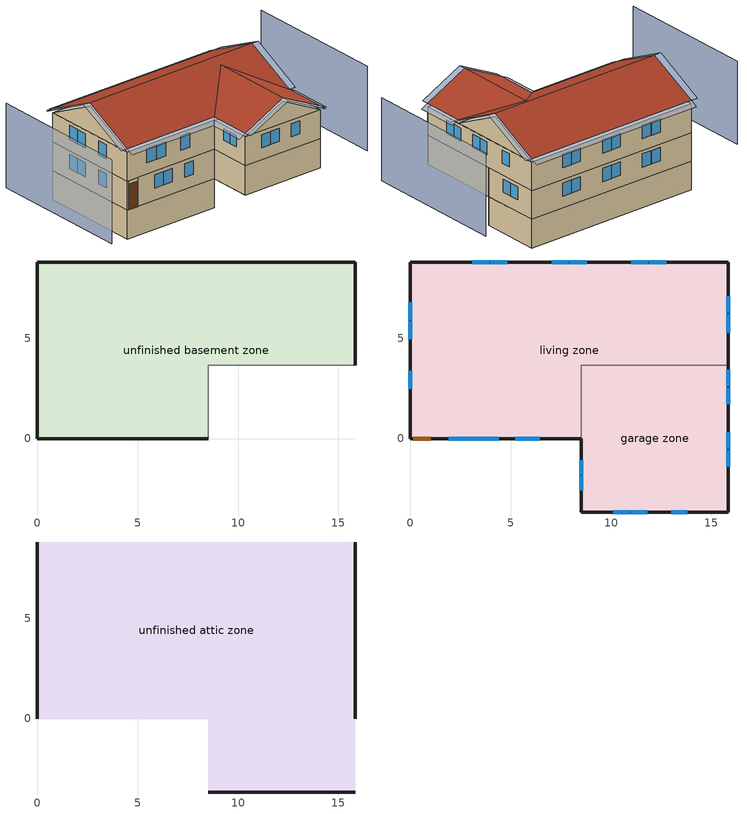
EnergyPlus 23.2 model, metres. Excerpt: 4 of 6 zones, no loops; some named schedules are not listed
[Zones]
unfinished basement zone
 floor foundation (FloorFndGrndUnfinB): 0,0 0,8.8 15.84,8.8 15.84,3.66 8.52,3.66 8.52,0 z-2.44
 wall foundation (WallFndGrndUnfinB): 15.84,3.66 15.84,8.8 0,8.8 0,0 8.52,0 z-2.44:0
 wall adiabatic (WallIntUnfinUninsUnfin): 8.52,0 8.52,3.66 15.84,3.66 z-2.44:0
garage zone
 floor foundation (FloorFndGrndUnfinSlab): 8.52,-3.66 8.52,3.66 15.84,3.66 15.84,-3.66 z0
 wall outside (WallExtUninsUnfin): 8.52,0 8.52,-3.66 15.84,-3.66 15.84,3.66 z0:2.44
 wall to living zone (WallIntFinInsUnfin Reversed): 15.84,3.66 8.52,3.66 8.52,0 z0:2.44
living zone
 floor to garage zone (FloorFinInsUnfin): 15.84,3.66 15.84,-3.66 8.52,-3.66 8.52,3.66 z2.44
 floor to unfinished basement zone (FloorUnfinBInsFin Reversed): 0,0 0,8.8 15.84,8.8 15.84,3.66 8.52,3.66 8.52,0 z0
 wall outside (WallExtInsFin): 15.84,3.66 15.84,8.8 0,8.8 0,0 0.13,0 1.05,0 8.52,0 z0:2.44; 0,8.8 0,0 8.52,0 8.52,-3.66 15.84,-3.66 15.84,8.8 0,8.8 z2.44:4.88
 window (WindowConstruction): 15.84,5.36 15.84,6.2 / 15.84,6.26 15.84,7.1 z1.01:2.13; 2.68,0 3.51,0 / 3.57,0 4.4,0 / 5.62,0 6.45,0 z1.03:2.13; 0,6.79 0,5.9 / 0,5.84 0,4.94 / 0,3.38 0,2.48 z3.38:4.57; 12.76,8.8 11.91,8.8 / 11.85,8.8 11,8.8 / 8.8,8.8 7.95,8.8 / 7.89,8.8 7.04,8.8 / 4.84,8.8 3.99,8.8 / 3.93,8.8 3.08,8.8 z3.44:4.57; 15.84,-1.4 15.84,-0.57 / 15.84,-0.51 15.84,0.31 / 15.84,1.71 15.84,2.54 / 15.84,2.6 15.84,3.43 / 15.84,5.27 15.84,6.1 z3.47:4.57; 10.11,-3.66 10.93,-3.66 / 10.99,-3.66 11.81,-3.66 / 12.99,-3.66 13.81,-3.66 z3.48:4.57; 8.52,-1.09 8.52,-1.8 / 8.52,-1.86 8.52,-2.57 z3.63:4.57; 1.93,0 2.81,0 / 2.87,0 3.76,0 / 5.24,0 6.12,0 z3.39:4.57; 0,6.79 0,5.9 / 0,5.84 0,4.94 / 0,3.38 0,2.48 z0.94:2.13; 12.76,8.8 11.91,8.8 / 11.85,8.8 11,8.8 / 8.8,8.8 7.95,8.8 / 7.89,8.8 7.04,8.8 / 4.84,8.8 3.99,8.8 / 3.93,8.8 3.08,8.8 z1:2.13
 door (Door): 0.15,0 1.02,0 z0:2.13
unfinished attic zone
 floor to living zone (FloorFinInsUnfinAttic): 15.84,8.8 15.84,0 0,0 0,8.8 z4.88; 8.52,-3.66 8.52,0 15.84,0 15.84,-3.66 z4.88
 wall outside (WallExtUninsUnfin): 0,4.4,7.08 0,8.8,4.88 0,0,4.88; 15.84,4.4,7.08 15.84,0,4.88 15.84,8.8,4.88; 8.52,-3.66,4.88 15.84,-3.66,4.88 12.18,-3.66,6.71
 roof outside (RoofUnfinInsExt): 0,4.4,7.38 15.84,4.4,7.38 15.84,8.8,5.18 0,8.8,5.18; 8.52,0,5.18 8.52,-3.66,5.18 12.18,-3.66,7.01 12.18,3.66,7.01; 15.84,0,5.18 12.18,3.66,7.01 12.18,-3.66,7.01 15.84,-3.66,5.18; 0,4.4,7.38 0,0,5.18 8.52,0,5.18 12.18,3.66,7.01 15.84,0,5.18 15.84,4.4,7.38
shading: -4.57,8.8 -4.57,-3.66 / 20.41,-3.66 20.41,8.8 z0:7.08; -0.61,8.8,5.18 -0.61,4.4,7.38 0,4.4,7.38 0,8.8,5.18; 16.45,4.4,7.38 16.45,8.8,5.18 15.84,8.8,5.18 15.84,4.4,7.38; 15.84,9.41,4.88 0,9.41,4.88 0,8.8,5.18 15.84,8.8,5.18; 7.91,0,4.88 7.91,-3.66,4.88 8.52,-3.66,5.18 8.52,0,5.18; 8.52,-4.27,5.18 12.18,-4.27,7.01 12.18,-3.66,7.01 8.52,-3.66,5.18; 16.45,-3.66,4.88 16.45,0,4.88 15.84,0,5.18 15.84,-3.66,5.18; 12.18,-4.27,7.01 15.84,-4.27,5.18 15.84,-3.66,5.18 12.18,-3.66,7.01; -0.61,4.4,7.38 -0.61,0,5.18 0,0,5.18 0,4.4,7.38; 0,-0.61,4.88 8.52,-0.61,4.88 8.52,0,5.18 0,0,5.18; 16.45,0,5.18 16.45,4.4,7.38 15.84,4.4,7.38 15.84,0,5.18
[Building]
Building 1: North Axis {deg}=270; Terrain=Suburbs
[Site:Location]
Detroit Metropolita_MI_USA: Latitude {deg}=42.22; Longitude {deg}=-83.35; Time Zone {hr}=-5; Elevation {m}=202
[Site:GroundTemperature:Deep]
9.73292, 9.73292, 9.73292, 9.73292, 9.73292, 9.73292, 9.73292, 9.73292, 9.73292, 9.73292, 9.73292, 9.73292
[Site:WaterMainsTemperature]
Calculation Method=Correlation; Annual Average Outdoor Air Temperature {C}=9.73292; Maximum Difference In Monthly Average Outdoor Air Temperatures {deltaC}=22.4762
[Material] Roughness=Rough
Name | Thickness {m} | Conductivity {W/m-K} | Density {kg/m3} | Specific Heat {J/kg-K} | Thermal Absorptance | Solar Absorptance | Visible Absorptance
Asphalt Shingles&#44 Medium | 0.009525 | 0.162714 | 1121.4 | 1465.45 | 0.91 | 0.85 | 0.85
Concrete 4.0 in. | 0.1016 | 1.803125 | 2242.8 | 837.4 | 0.9 | 0.7 | 0.7
Concrete 8.0 in.; FootingMaterial | 0.2032 | 1.803125 | 2242.8 | 837.4 | 0.9 | 0.7 | 0.7
DoorMaterial | 0.04445 | 0.0612267 | 512.64 | 1214.23 | 0.9 | 0.7 | 0.7
Drywall 0.5 in. | 0.0127 | 0.160291 | 801 | 837.4 | 0.9 | 0.5 | 0.1
Floor Covering | 0.0127 | 0.0433444 | 54.468 | 1339.84 | 0.9 | 0.9 | 0.7
FloorFinStudAndAirFloor | 0.1397 | 0.557395 | 67.691 | 1210.98 | 0.9 | 0.7 | 0.7
FloorIns | 0.23495 | 2.59817 | 67.691 | 1210.98 | 0.9 | 0.7 | 0.7
FloorIns 1 | 0.1397 | 1.90491 | 67.691 | 1210.98 | 0.9 | 0.7 | 0.7
FloorUAAdditionalCeilingIns | 0.099314 | 0.0562575 | 16.02 | 1046.75 | 0.9 | 0.7 | 0.7
FloorUATrussandIns | 0.0889 | 0.0589139 | 50.7834 | 1165.1 | 0.9 | 0.7 | 0.7
res furniture material living space | 0.1524 | 0.115458 | 640.8 | 1214.23 | 0.9 | 0.6 | 0.1
RoofSheathing | 0.01905 | 0.115458 | 512.64 | 1214.23 | 0.9 | 0.7 | 0.7
RoofUARoofIns | 0.18415 | 8.02397 | 37.0049 | 1207.88 | 0.9 | 0.7 | 0.7
Vinyl&#44 Light | 0.009525 | 0.089435 | 177.822 | 1046.75 | 0.9 | 0.3 | 0.3
WallSheathing | 0.0127 | 0.115458 | 512.64 | 1214.23 | 0.9 | 0.7 | 0.7
WallStudAndCavity | 0.0889 | 0.0744829 | 162.403 | 1178.92 | 0.9 | 0.7 | 0.7
WallStudAndCavity 1 | 0.0889 | 0.0747562 | 162.403 | 1178.92 | 0.9 | 0.7 | 0.7
WallStudAndCavity 2 | 0.0889 | 0.393744 | 83.0341 | 1211.67 | 0.9 | 0.7 | 0.7
WallStudAndCavity 3 | 0.0889 | 0.403258 | 83.0341 | 1211.67 | 0.9 | 0.7 | 0.7
WallStudAndCavity 4 | 0.0889 | 0.397942 | 83.0341 | 1211.67 | 0.9 | 0.7 | 0.7
Wood Floor | 0.015875 | 0.115458 | 544.68 | 1214.23 | 0.9 | 0.7 | 0.7
[WindowMaterial:Shade]
CoolingShade: Solar Transmittance=0.999; Solar Reflectance=0.00099; Visible Transmittance=0.999; Visible Reflectance=0.00099; Infrared Hemispherical Emissivity=1e-05; Infrared Transmittance=0.999; Thickness {m}=0.0001; Conductivity {W/m-K}=10000; Shade to Glass Distance {m}=0.001; Top Opening Multiplier=0; Bottom Opening Multiplier=0; Left-Side Opening Multiplier=0; Right-Side Opening Multiplier=0; Airflow Permeability=0
[WindowMaterial:SimpleGlazingSystem]
WindowMaterial: U-Factor {W/m2-K}=2.78222; Solar Heat Gain Coefficient=0.392
[Construction]
Door: DoorMaterial
FloorFinInsUnfin: FloorIns 1, RoofSheathing, Wood Floor, Floor Covering
FloorFinInsUnfinAttic: FloorUAAdditionalCeilingIns, FloorUATrussandIns, Drywall 0.5 in.
FloorFinUninsFin Reversed: Floor Covering, Wood Floor, RoofSheathing, FloorFinStudAndAirFloor, Drywall 0.5 in.
FloorFndGrndUnfinB; FloorFndGrndUnfinSlab: Concrete 4.0 in.
FloorUnfinBInsFin Reversed: Floor Covering, Wood Floor, RoofSheathing, FloorIns
FootingConstruction: FootingMaterial
res furniture construction garage space; res furniture construction living space; res furniture construction living space|story 2; res furniture construction unfinished basement space: res furniture material living space
RoofUnfinInsExt: Asphalt Shingles&#44 Medium, RoofSheathing, RoofUARoofIns
WallExtInsFin: Vinyl&#44 Light, WallSheathing, WallStudAndCavity, Drywall 0.5 in.
WallExtUninsUnfin: Vinyl&#44 Light, WallSheathing, WallStudAndCavity 2
WallFndGrndUnfinB: Concrete 8.0 in., Drywall 0.5 in.
WallIntFinInsUnfin Reversed: WallStudAndCavity 1, WallSheathing
WallIntFinUninsFin: WallStudAndCavity 4, Drywall 0.5 in.
WallIntUnfinUninsUnfin: Vinyl&#44 Light, WallStudAndCavity 3
WindowConstruction: WindowMaterial
[Zone]
garage zone; unfinished attic zone; unfinished basement zone: 
living zone: Floor Area {m2}=278.709; Part of Total Floor Area=Yes
res ds res ac asys ret air zone; res ds res fur gas asys ret air zone: Volume {m3}=0.25
[InternalMass]
Name | Construction | Zone or ZoneList | Surface Area {m2}
res furniture mass garage space | res furniture construction garage space | garage zone | 5.35122
Merged Surface 14 - Surface 37 | FloorFinUninsFin Reversed | living zone | 112.598
living space Partition | WallIntFinUninsFin | living zone | 112.598
living space|story 2 Partition | WallIntFinUninsFin | living zone | 166.111
res furniture mass living space | res furniture construction living space | living zone | 45.0394
res furniture mass living space|story 2 | res furniture construction living space|story 2 | living zone | 66.4443
res furniture mass unfinished basement space | res furniture construction unfinished basement space | unfinished basement zone | 45.0394
[Lights] Design Level Calculation Method=LightingLevel; Return Air Fraction=0; Fraction Radiant=0.6; Fraction Visible=0.2; Fraction Replaceable=1
Name | Zone or ZoneList or Space or SpaceList | Schedule | Lighting Level {W}
res lighting garage garage space | garage zone | res lighting garage | 10.7997
res lighting interior living space | living zone | res lighting interior | 158.129
res lighting interior living space|story 2 | living zone | res lighting interior | 233.279
[ZoneInfiltration:EffectiveLeakageArea] Schedule=Always On Discrete
Name | Zone or Space | Effective Air Leakage Area {cm2} | Stack Coefficient | Wind Coefficient
res infil|garage space | garage zone | 206.891 | 0.000129067 | 4.38083e-05
res infil|unfinished attic space | unfinished attic zone | 5531.48 | 0.000174051 | 4.25203e-05
[People] Zone or ZoneList or Space or SpaceList=living zone; Number of People Schedule=res occupants schedule; Number of People Calculation Method=People; Fraction Radiant=0.319734; Sensible Heat Fraction=0.573; Activity Level Schedule=Schedule Ruleset 1; Carbon Dioxide Generation Rate {m3/s-W}=0; Enable ASHRAE 55 Comfort Warnings=No; Mean Radiant Temperature Calculation Type=ZoneAveraged
Name | Number of People
res occupants|living space | 2.424
res occupants|living space|story 2 | 3.576
[ElectricEquipment] Zone or ZoneList or Space or SpaceList=living zone; Design Level Calculation Method=EquipmentLevel
Name | Schedule | Design Level {W} | Fraction Latent | Fraction Radiant | Fraction Lost
res cd electric | res cd gas schedule | 10255.7 | 0 | 0.6 | 0
res ceil fan benchmark|living space | res ceil fan benchmark|living space|story 2 schedule | 19.5576 | 0 | 0.558 | 0.07
res ceil fan benchmark|living space|story 2 | res ceil fan benchmark|living space|story 2 schedule | 28.8523 | 0 | 0.558 | 0.07
res ceil fan non benchmark equip | res ceil fan master | 0 | 0 | 0.558 | 0.07
res cw | res cw schedule | 5752.89 | 0 | 0.48 | 0.2
res dw | res dw schedule | 8769.66 | 0.15 | 0.36 | 0.25
res infil_1 bath fan; res infil_1 house fan; res infil_1 range fan | Always On Discrete | 0 | 0 | 0 | 1
res misc plug loads|living space | res misc plug loads schedule | 280.694 | 0.021 | 0.558 | 0.049
res misc plug loads|living space|story 2 | res misc plug loads schedule | 414.093 | 0.021 | 0.558 | 0.049
res range electric | res range gas|false schedule | 47.861 | 0.3 | 0.24 | 0.3
res refrig | res refrig schedule | 71.9878 | 0 | 0 | 0
[OtherEquipment] Design Level Calculation Method=EquipmentLevel
Name | Fuel Type | Zone or ZoneList or Space or SpaceList | Schedule | Design Level {W} | Fraction Latent | Fraction Radiant | Fraction Lost
res bath | None | living zone | res bath schedule | 6052.42 | 0 | 0 | 0
res cd gas | NaturalGas | living zone | res cd gas schedule | 136254 | 0.05 | 0.06 | 0.85
res ds res ac asys SupDCnToLvEq; res ds res ac asys SupLatLkToLvEq; res ds res ac asys SupSLkToLvEq; res ds res fur gas asys SupDCnToLvEq; res ds res fur gas asys SupLatLkToLvEq; res ds res fur gas asys SupSLkToLvEq | None | living zone | Always On Discrete | 0
res hot water distribution | None | living zone | res hot water distribution schedule | 133.248 | 0 | 0 | 0
res range gas | NaturalGas | living zone | res range gas|false schedule | 502.026 | 0.2 | 0.18 | 0.5
res shower | None | living zone | res shower schedule | 8112.62 | 0.487286 | 0 | 0
res sink | None | living zone | res sink schedule | 2182.48 | 0.3125 | 0 | 0
res ds res ac asys RetDCnToPlEq; res ds res ac asys RetLatLkEq; res ds res ac asys RetSLkEq | None | res ds res ac asys ret air zone | Always On Discrete | 0
res ds res fur gas asys RetDCnToPlEq; res ds res fur gas asys RetLatLkEq; res ds res fur gas asys RetSLkEq | None | res ds res fur gas asys ret air zone | Always On Discrete | 0
res ds res ac asys RetDCnToAhEquip; res ds res ac asys SupDCnToAhEq; res ds res ac asys SupLatLkToAhEq; res ds res ac asys SupSLkToAhEq; res ds res fur gas asys RetDCnToAhEquip; res ds res fur gas asys SupDCnToAhEq; res ds res fur gas asys SupLatLkToAhEq; res ds res fur gas asys SupSLkToAhEq | None | unfinished basement zone | Always On Discrete | 0
[ZoneInfiltration:DesignFlowRate] Schedule=Always On Discrete
Name | Zone or ZoneList or Space or SpaceList | Design Flow Rate Calculation Method | Design Flow Rate {m3/s} | Air Changes per Hour {1/hr} | Constant Term Coefficient | Temperature Term Coefficient | Velocity Term Coefficient | Velocity Squared Term Coefficient
res infil_1 flow; res nv_1 flow | living zone | Flow/Zone | 0
res infil|unfinished basement space | unfinished basement zone | AirChanges/Hour |  | 0.1 | 1 | 0 | 0 | 0
[ZoneMixing] Schedule=Always On Continuous; Design Flow Rate Calculation Method=Flow/Zone; Design Flow Rate {m3/s}=0
Name | Zone or Space | Source Zone or Space
res ds res ac asys AhToLivMix; res ds res fur gas asys AhToLivMix | living zone | unfinished basement zone
res ds res ac asys LivToAhMix; res ds res fur gas asys LivToAhMix | unfinished basement zone | living zone
[WindowShadingControl]
WindowShadingControl: living zone, InteriorShade, OnIfScheduleAllows, Window shading schedule, Yes, No, CoolingShade, Group, Surface 19 - Window 2, Surface 18 - Window 1, Surface 18 - Window 2, Surface 17 - Window 6, Surface 8 - Window 1, Surface 9 - Window 5, Surface 10 - Window 2, Surface 18 - Window 5, Surface 9 - Window 3, Surface 9 - Window 1, Surface 10 - Window 1, Surface 16 - Window 3, Surface 21 - Window 2, Surface 21 - Window 1, Surface 17 - Window 4, Surface 19 - Window 1, Surface 17 - Window 3, Surface 17 - Window 2, Surface 13 - Window 2, Surface 21 - Window 3, Surface 9 - Window 4, Surface 17 - Window 1, Surface 20 - Window 1, Surface 16 - Window 2, Surface 16 - Window 1, Surface 9 - Window 2, Surface 8 - Window 3, Surface 18 - Window 3, Surface 9 - Window 6, Surface 17 - Window 5, Surface 13 - Window 1, Surface 13 - Window 3, Surface 19 - Window 3, Surface 8 - Window 2, Surface 18 - Window 4, Surface 20 - Window 2
[SurfaceProperty:ExposedFoundationPerimeter] Exposed Perimeter Calculation Method=TotalExposedPerimeter
Name | Total Exposed Perimeter {m}
Surface 28 | 38.3006
Surface 1 | 18.288
[Foundation:Kiva] Wall Height Above Grade {m}=0.2032; Wall Depth Below Slab {m}=0.2032
Name | Footing Wall Construction
Foundation Kiva 1
Foundation Kiva 2 | FootingConstruction
[Foundation:Kiva:Settings]
Soil Conductivity {W/m-K}=1.731; Soil Density {kg/m3}=1842.3; Soil Specific Heat {J/kg-K}=418.7; Ground Solar Absorptivity=0.9; Ground Thermal Absorptivity=0.9; Ground Surface Roughness {m}=0.03; Far-Field Width {m}=40; Deep-Ground Boundary Condition=ZeroFlux; Deep-Ground Depth {m}=40; Minimum Cell Dimension {m}=0.02; Maximum Cell Growth Coefficient=1.5; Simulation Timestep=Hourly
[Exterior:Lights]
res lighting exterior: Schedule=res lighting exterior; Design Level {W}=86.8687
[EnergyManagementSystem:Sensor] Output:Variable or Output:Meter Index Key=unfinished basement zone
Name | Output:Variable or Output:Meter
res_ds_res_ac_asys_ah_t_s; res_ds_res_fur_gas_asys_ah_t_s | Zone Air Temperature
res_ds_res_ac_asys_ah_w_s; res_ds_res_fur_gas_asys_ah_w_s | Zone Mean Air Humidity Ratio
[Schedule:Week:Daily]
res lighting garage Week Rule - Jan1-Jan6: Schedule Day 28, res lighting garage allday1, res lighting garage allday1, res lighting garage allday1, res lighting garage allday1, res lighting garage allday1, res lighting garage allday1, Schedule Day 28, res lighting garage summer design, res lighting garage winter design, Schedule Day 28, Schedule Day 28
res lighting garage Week Rule - Jan7-Jan27: res lighting garage allday1, res lighting garage allday1, res lighting garage allday1, res lighting garage allday1, res lighting garage allday1, res lighting garage allday1, res lighting garage allday1, Schedule Day 28, res lighting garage summer design, res lighting garage winter design, Schedule Day 28, Schedule Day 28
res lighting garage Week Rule - Jan28-Feb3: res lighting garage allday1, res lighting garage allday1, res lighting garage allday1, res lighting garage allday1, res lighting garage allday2, res lighting garage allday2, res lighting garage allday2, Schedule Day 28, res lighting garage summer design, res lighting garage winter design, Schedule Day 28, Schedule Day 28
res lighting garage Week Rule - Feb4-Feb24: res lighting garage allday2, res lighting garage allday2, res lighting garage allday2, res lighting garage allday2, res lighting garage allday2, res lighting garage allday2, res lighting garage allday2, Schedule Day 28, res lighting garage summer design, res lighting garage winter design, Schedule Day 28, Schedule Day 28
res lighting garage Week Rule - Feb25-Mar3: res lighting garage allday2, res lighting garage allday2, res lighting garage allday2, res lighting garage allday2, res lighting garage allday3, res lighting garage allday3, res lighting garage allday3, Schedule Day 28, res lighting garage summer design, res lighting garage winter design, Schedule Day 28, Schedule Day 28
res lighting garage Week Rule - Mar4-Mar31: res lighting garage allday3, res lighting garage allday3, res lighting garage allday3, res lighting garage allday3, res lighting garage allday3, res lighting garage allday3, res lighting garage allday3, Schedule Day 28, res lighting garage summer design, res lighting garage winter design, Schedule Day 28, Schedule Day 28
res lighting garage Week Rule - Apr1-Apr28: res lighting garage allday4, res lighting garage allday4, res lighting garage allday4, res lighting garage allday4, res lighting garage allday4, res lighting garage allday4, res lighting garage allday4, Schedule Day 28, res lighting garage summer design, res lighting garage winter design, Schedule Day 28, Schedule Day 28
res lighting garage Week Rule - Apr29-May5: res lighting garage allday4, res lighting garage allday4, res lighting garage allday5, res lighting garage allday5, res lighting garage allday5, res lighting garage allday5, res lighting garage allday5, Schedule Day 28, res lighting garage summer design, res lighting garage winter design, Schedule Day 28, Schedule Day 28
res lighting garage Week Rule - May6-May26: res lighting garage allday5, res lighting garage allday5, res lighting garage allday5, res lighting garage allday5, res lighting garage allday5, res lighting garage allday5, res lighting garage allday5, Schedule Day 28, res lighting garage summer design, res lighting garage winter design, Schedule Day 28, Schedule Day 28
res lighting garage Week Rule - May27-Jun2: res lighting garage allday5, res lighting garage allday5, res lighting garage allday5, res lighting garage allday5, res lighting garage allday5, res lighting garage allday6, res lighting garage allday6, Schedule Day 28, res lighting garage summer design, res lighting garage winter design, Schedule Day 28, Schedule Day 28
res lighting garage Week Rule - Jun3-Jun30: res lighting garage allday6, res lighting garage allday6, res lighting garage allday6, res lighting garage allday6, res lighting garage allday6, res lighting garage allday6, res lighting garage allday6, Schedule Day 28, res lighting garage summer design, res lighting garage winter design, Schedule Day 28, Schedule Day 28
res lighting garage Week Rule - Jul1-Jul28: res lighting garage allday7, res lighting garage allday7, res lighting garage allday7, res lighting garage allday7, res lighting garage allday7, res lighting garage allday7, res lighting garage allday7, Schedule Day 28, res lighting garage summer design, res lighting garage winter design, Schedule Day 28, Schedule Day 28
res lighting garage Week Rule - Jul29-Aug4: res lighting garage allday7, res lighting garage allday7, res lighting garage allday7, res lighting garage allday8, res lighting garage allday8, res lighting garage allday8, res lighting garage allday8, Schedule Day 28, res lighting garage summer design, res lighting garage winter design, Schedule Day 28, Schedule Day 28
res lighting garage Week Rule - Aug5-Aug25: res lighting garage allday8, res lighting garage allday8, res lighting garage allday8, res lighting garage allday8, res lighting garage allday8, res lighting garage allday8, res lighting garage allday8, Schedule Day 28, res lighting garage summer design, res lighting garage winter design, Schedule Day 28, Schedule Day 28
res lighting garage Week Rule - Aug26-Sep1: res lighting garage allday8, res lighting garage allday8, res lighting garage allday8, res lighting garage allday8, res lighting garage allday8, res lighting garage allday8, res lighting garage allday9, Schedule Day 28, res lighting garage summer design, res lighting garage winter design, Schedule Day 28, Schedule Day 28
res lighting garage Week Rule - Sep2-Sep29: res lighting garage allday9, res lighting garage allday9, res lighting garage allday9, res lighting garage allday9, res lighting garage allday9, res lighting garage allday9, res lighting garage allday9, Schedule Day 28, res lighting garage summer design, res lighting garage winter design, Schedule Day 28, Schedule Day 28
res lighting garage Week Rule - Sep30-Oct6: res lighting garage allday9, res lighting garage allday10, res lighting garage allday10, res lighting garage allday10, res lighting garage allday10, res lighting garage allday10, res lighting garage allday10, Schedule Day 28, res lighting garage summer design, res lighting garage winter design, Schedule Day 28, Schedule Day 28
res lighting garage Week Rule - Oct7-Oct27: res lighting garage allday10, res lighting garage allday10, res lighting garage allday10, res lighting garage allday10, res lighting garage allday10, res lighting garage allday10, res lighting garage allday10, Schedule Day 28, res lighting garage summer design, res lighting garage winter design, Schedule Day 28, Schedule Day 28
res lighting garage Week Rule - Oct28-Nov3: res lighting garage allday10, res lighting garage allday10, res lighting garage allday10, res lighting garage allday10, res lighting garage allday11, res lighting garage allday11, res lighting garage allday11, Schedule Day 28, res lighting garage summer design, res lighting garage winter design, Schedule Day 28, Schedule Day 28
res lighting garage Week Rule - Nov4-Nov24: res lighting garage allday11, res lighting garage allday11, res lighting garage allday11, res lighting garage allday11, res lighting garage allday11, res lighting garage allday11, res lighting garage allday11, Schedule Day 28, res lighting garage summer design, res lighting garage winter design, Schedule Day 28, Schedule Day 28
res lighting garage Week Rule - Nov25-Dec1: res lighting garage allday11, res lighting garage allday11, res lighting garage allday11, res lighting garage allday11, res lighting garage allday11, res lighting garage allday11, res lighting garage allday12, Schedule Day 28, res lighting garage summer design, res lighting garage winter design, Schedule Day 28, Schedule Day 28
res lighting garage Week Rule - Dec2-Dec31: res lighting garage allday12, res lighting garage allday12, res lighting garage allday12, res lighting garage allday12, res lighting garage allday12, res lighting garage allday12, res lighting garage allday12, Schedule Day 28, res lighting garage summer design, res lighting garage winter design, Schedule Day 28, Schedule Day 28
res lighting interior Week Rule - Jan1-Jan6: Schedule Day 25, res lighting interior allday1, res lighting interior allday1, res lighting interior allday1, res lighting interior allday1, res lighting interior allday1, res lighting interior allday1, Schedule Day 25, res lighting interior summer design, res lighting interior winter design, Schedule Day 25, Schedule Day 25
res lighting interior Week Rule - Jan7-Jan27: res lighting interior allday1, res lighting interior allday1, res lighting interior allday1, res lighting interior allday1, res lighting interior allday1, res lighting interior allday1, res lighting interior allday1, Schedule Day 25, res lighting interior summer design, res lighting interior winter design, Schedule Day 25, Schedule Day 25
res lighting interior Week Rule - Jan28-Feb3: res lighting interior allday1, res lighting interior allday1, res lighting interior allday1, res lighting interior allday1, res lighting interior allday2, res lighting interior allday2, res lighting interior allday2, Schedule Day 25, res lighting interior summer design, res lighting interior winter design, Schedule Day 25, Schedule Day 25
res lighting interior Week Rule - Feb4-Feb24: res lighting interior allday2, res lighting interior allday2, res lighting interior allday2, res lighting interior allday2, res lighting interior allday2, res lighting interior allday2, res lighting interior allday2, Schedule Day 25, res lighting interior summer design, res lighting interior winter design, Schedule Day 25, Schedule Day 25
res lighting interior Week Rule - Feb25-Mar3: res lighting interior allday2, res lighting interior allday2, res lighting interior allday2, res lighting interior allday2, res lighting interior allday3, res lighting interior allday3, res lighting interior allday3, Schedule Day 25, res lighting interior summer design, res lighting interior winter design, Schedule Day 25, Schedule Day 25
res lighting interior Week Rule - Mar4-Mar31: res lighting interior allday3, res lighting interior allday3, res lighting interior allday3, res lighting interior allday3, res lighting interior allday3, res lighting interior allday3, res lighting interior allday3, Schedule Day 25, res lighting interior summer design, res lighting interior winter design, Schedule Day 25, Schedule Day 25
res lighting interior Week Rule - Apr1-Apr28: res lighting interior allday4, res lighting interior allday4, res lighting interior allday4, res lighting interior allday4, res lighting interior allday4, res lighting interior allday4, res lighting interior allday4, Schedule Day 25, res lighting interior summer design, res lighting interior winter design, Schedule Day 25, Schedule Day 25
res lighting interior Week Rule - Apr29-May5: res lighting interior allday4, res lighting interior allday4, res lighting interior allday5, res lighting interior allday5, res lighting interior allday5, res lighting interior allday5, res lighting interior allday5, Schedule Day 25, res lighting interior summer design, res lighting interior winter design, Schedule Day 25, Schedule Day 25
res lighting interior Week Rule - May6-May26: res lighting interior allday5, res lighting interior allday5, res lighting interior allday5, res lighting interior allday5, res lighting interior allday5, res lighting interior allday5, res lighting interior allday5, Schedule Day 25, res lighting interior summer design, res lighting interior winter design, Schedule Day 25, Schedule Day 25
res lighting interior Week Rule - May27-Jun2: res lighting interior allday5, res lighting interior allday5, res lighting interior allday5, res lighting interior allday5, res lighting interior allday5, res lighting interior allday6, res lighting interior allday6, Schedule Day 25, res lighting interior summer design, res lighting interior winter design, Schedule Day 25, Schedule Day 25
res lighting interior Week Rule - Jun3-Jun30: res lighting interior allday6, res lighting interior allday6, res lighting interior allday6, res lighting interior allday6, res lighting interior allday6, res lighting interior allday6, res lighting interior allday6, Schedule Day 25, res lighting interior summer design, res lighting interior winter design, Schedule Day 25, Schedule Day 25
res lighting interior Week Rule - Jul1-Jul28: res lighting interior allday7, res lighting interior allday7, res lighting interior allday7, res lighting interior allday7, res lighting interior allday7, res lighting interior allday7, res lighting interior allday7, Schedule Day 25, res lighting interior summer design, res lighting interior winter design, Schedule Day 25, Schedule Day 25
res lighting interior Week Rule - Jul29-Aug4: res lighting interior allday7, res lighting interior allday7, res lighting interior allday7, res lighting interior allday8, res lighting interior allday8, res lighting interior allday8, res lighting interior allday8, Schedule Day 25, res lighting interior summer design, res lighting interior winter design, Schedule Day 25, Schedule Day 25
res lighting interior Week Rule - Aug5-Aug25: res lighting interior allday8, res lighting interior allday8, res lighting interior allday8, res lighting interior allday8, res lighting interior allday8, res lighting interior allday8, res lighting interior allday8, Schedule Day 25, res lighting interior summer design, res lighting interior winter design, Schedule Day 25, Schedule Day 25
res lighting interior Week Rule - Aug26-Sep1: res lighting interior allday8, res lighting interior allday8, res lighting interior allday8, res lighting interior allday8, res lighting interior allday8, res lighting interior allday8, res lighting interior allday9, Schedule Day 25, res lighting interior summer design, res lighting interior winter design, Schedule Day 25, Schedule Day 25
res lighting interior Week Rule - Sep2-Sep29: res lighting interior allday9, res lighting interior allday9, res lighting interior allday9, res lighting interior allday9, res lighting interior allday9, res lighting interior allday9, res lighting interior allday9, Schedule Day 25, res lighting interior summer design, res lighting interior winter design, Schedule Day 25, Schedule Day 25
res lighting interior Week Rule - Sep30-Oct6: res lighting interior allday9, res lighting interior allday10, res lighting interior allday10, res lighting interior allday10, res lighting interior allday10, res lighting interior allday10, res lighting interior allday10, Schedule Day 25, res lighting interior summer design, res lighting interior winter design, Schedule Day 25, Schedule Day 25
res lighting interior Week Rule - Oct7-Oct27: res lighting interior allday10, res lighting interior allday10, res lighting interior allday10, res lighting interior allday10, res lighting interior allday10, res lighting interior allday10, res lighting interior allday10, Schedule Day 25, res lighting interior summer design, res lighting interior winter design, Schedule Day 25, Schedule Day 25
res lighting interior Week Rule - Oct28-Nov3: res lighting interior allday10, res lighting interior allday10, res lighting interior allday10, res lighting interior allday10, res lighting interior allday11, res lighting interior allday11, res lighting interior allday11, Schedule Day 25, res lighting interior summer design, res lighting interior winter design, Schedule Day 25, Schedule Day 25
res lighting interior Week Rule - Nov4-Nov24: res lighting interior allday11, res lighting interior allday11, res lighting interior allday11, res lighting interior allday11, res lighting interior allday11, res lighting interior allday11, res lighting interior allday11, Schedule Day 25, res lighting interior summer design, res lighting interior winter design, Schedule Day 25, Schedule Day 25
res lighting interior Week Rule - Nov25-Dec1: res lighting interior allday11, res lighting interior allday11, res lighting interior allday11, res lighting interior allday11, res lighting interior allday11, res lighting interior allday11, res lighting interior allday12, Schedule Day 25, res lighting interior summer design, res lighting interior winter design, Schedule Day 25, Schedule Day 25
res lighting interior Week Rule - Dec2-Dec31: res lighting interior allday12, res lighting interior allday12, res lighting interior allday12, res lighting interior allday12, res lighting interior allday12, res lighting interior allday12, res lighting interior allday12, Schedule Day 25, res lighting interior summer design, res lighting interior winter design, Schedule Day 25, Schedule Day 25
res cd gas schedule Week Rule - Jan1-Jan6: Schedule Day 18, res cd gas schedule allday1, res cd gas schedule allday2, res cd gas schedule allday3, res cd gas schedule allday4, res cd gas schedule allday5, res cd gas schedule allday6, Schedule Day 18, Schedule Day 18, Schedule Day 18, Schedule Day 18, Schedule Day 18
res cd gas schedule Week Rule - Jan7-Dec31: res cd gas schedule allday7, res cd gas schedule allday1, res cd gas schedule allday2, res cd gas schedule allday3, res cd gas schedule allday4, res cd gas schedule allday5, res cd gas schedule allday6, Schedule Day 18, Schedule Day 18, Schedule Day 18, Schedule Day 18, Schedule Day 18
res ceil fan benchmark|living space|story 2 schedule Week Rule - Jan1-Jan6: Schedule Day 11, res ceil fan benchmark|living space|story 2 schedule allday1, res ceil fan benchmark|living space|story 2 schedule allday1, res ceil fan benchmark|living space|story 2 schedule allday1, res ceil fan benchmark|living space|story 2 schedule allday1, res ceil fan benchmark|living space|story 2 schedule allday1, res ceil fan benchmark|living space|story 2 schedule allday1, Schedule Day 11, Schedule Day 11, Schedule Day 11, Schedule Day 11, Schedule Day 11
res ceil fan benchmark|living space|story 2 schedule Week Rule - Jan7-Jan27: res ceil fan benchmark|living space|story 2 schedule allday1, res ceil fan benchmark|living space|story 2 schedule allday1, res ceil fan benchmark|living space|story 2 schedule allday1, res ceil fan benchmark|living space|story 2 schedule allday1, res ceil fan benchmark|living space|story 2 schedule allday1, res ceil fan benchmark|living space|story 2 schedule allday1, res ceil fan benchmark|living space|story 2 schedule allday1, Schedule Day 11, Schedule Day 11, Schedule Day 11, Schedule Day 11, Schedule Day 11
res ceil fan benchmark|living space|story 2 schedule Week Rule - Jan28-Feb3: res ceil fan benchmark|living space|story 2 schedule allday1, res ceil fan benchmark|living space|story 2 schedule allday1, res ceil fan benchmark|living space|story 2 schedule allday1, res ceil fan benchmark|living space|story 2 schedule allday1, res ceil fan benchmark|living space|story 2 schedule allday2, res ceil fan benchmark|living space|story 2 schedule allday2, res ceil fan benchmark|living space|story 2 schedule allday2, Schedule Day 11, Schedule Day 11, Schedule Day 11, Schedule Day 11, Schedule Day 11
res ceil fan benchmark|living space|story 2 schedule Week Rule - Feb4-Feb24: res ceil fan benchmark|living space|story 2 schedule allday2, res ceil fan benchmark|living space|story 2 schedule allday2, res ceil fan benchmark|living space|story 2 schedule allday2, res ceil fan benchmark|living space|story 2 schedule allday2, res ceil fan benchmark|living space|story 2 schedule allday2, res ceil fan benchmark|living space|story 2 schedule allday2, res ceil fan benchmark|living space|story 2 schedule allday2, Schedule Day 11, Schedule Day 11, Schedule Day 11, Schedule Day 11, Schedule Day 11
res occupants schedule Week Rule - Jan1-Jan6: Schedule Day 3, res occupants schedule allday1, res occupants schedule allday1, res occupants schedule allday1, res occupants schedule allday1, res occupants schedule allday1, res occupants schedule allday1, Schedule Day 3, res occupants schedule summer design, res occupants schedule winter design, Schedule Day 3, Schedule Day 3
res occupants schedule Week Rule - Jan7-Jan27: res occupants schedule allday1, res occupants schedule allday1, res occupants schedule allday1, res occupants schedule allday1, res occupants schedule allday1, res occupants schedule allday1, res occupants schedule allday1, Schedule Day 3, res occupants schedule summer design, res occupants schedule winter design, Schedule Day 3, Schedule Day 3
res occupants schedule Week Rule - Jan28-Feb3: res occupants schedule allday1, res occupants schedule allday1, res occupants schedule allday1, res occupants schedule allday1, res occupants schedule allday2, res occupants schedule allday2, res occupants schedule allday2, Schedule Day 3, res occupants schedule summer design, res occupants schedule winter design, Schedule Day 3, Schedule Day 3
res occupants schedule Week Rule - Feb4-Feb24: res occupants schedule allday2, res occupants schedule allday2, res occupants schedule allday2, res occupants schedule allday2, res occupants schedule allday2, res occupants schedule allday2, res occupants schedule allday2, Schedule Day 3, res occupants schedule summer design, res occupants schedule winter design, Schedule Day 3, Schedule Day 3
res occupants schedule Week Rule - Feb25-Mar3: res occupants schedule allday2, res occupants schedule allday2, res occupants schedule allday2, res occupants schedule allday2, res occupants schedule allday3, res occupants schedule allday3, res occupants schedule allday3, Schedule Day 3, res occupants schedule summer design, res occupants schedule winter design, Schedule Day 3, Schedule Day 3
res occupants schedule Week Rule - Mar4-Mar31: res occupants schedule allday3, res occupants schedule allday3, res occupants schedule allday3, res occupants schedule allday3, res occupants schedule allday3, res occupants schedule allday3, res occupants schedule allday3, Schedule Day 3, res occupants schedule summer design, res occupants schedule winter design, Schedule Day 3, Schedule Day 3
res occupants schedule Week Rule - Apr1-Apr28: res occupants schedule allday4, res occupants schedule allday4, res occupants schedule allday4, res occupants schedule allday4, res occupants schedule allday4, res occupants schedule allday4, res occupants schedule allday4, Schedule Day 3, res occupants schedule summer design, res occupants schedule winter design, Schedule Day 3, Schedule Day 3
res occupants schedule Week Rule - Apr29-May5: res occupants schedule allday4, res occupants schedule allday4, res occupants schedule allday5, res occupants schedule allday5, res occupants schedule allday5, res occupants schedule allday5, res occupants schedule allday5, Schedule Day 3, res occupants schedule summer design, res occupants schedule winter design, Schedule Day 3, Schedule Day 3
res occupants schedule Week Rule - May6-May26: res occupants schedule allday5, res occupants schedule allday5, res occupants schedule allday5, res occupants schedule allday5, res occupants schedule allday5, res occupants schedule allday5, res occupants schedule allday5, Schedule Day 3, res occupants schedule summer design, res occupants schedule winter design, Schedule Day 3, Schedule Day 3
res occupants schedule Week Rule - May27-Jun2: res occupants schedule allday5, res occupants schedule allday5, res occupants schedule allday5, res occupants schedule allday5, res occupants schedule allday5, res occupants schedule allday6, res occupants schedule allday6, Schedule Day 3, res occupants schedule summer design, res occupants schedule winter design, Schedule Day 3, Schedule Day 3
res occupants schedule Week Rule - Jun3-Jun30: res occupants schedule allday6, res occupants schedule allday6, res occupants schedule allday6, res occupants schedule allday6, res occupants schedule allday6, res occupants schedule allday6, res occupants schedule allday6, Schedule Day 3, res occupants schedule summer design, res occupants schedule winter design, Schedule Day 3, Schedule Day 3
res occupants schedule Week Rule - Jul1-Jul28: res occupants schedule allday7, res occupants schedule allday7, res occupants schedule allday7, res occupants schedule allday7, res occupants schedule allday7, res occupants schedule allday7, res occupants schedule allday7, Schedule Day 3, res occupants schedule summer design, res occupants schedule winter design, Schedule Day 3, Schedule Day 3
res occupants schedule Week Rule - Jul29-Aug4: res occupants schedule allday7, res occupants schedule allday7, res occupants schedule allday7, res occupants schedule allday8, res occupants schedule allday8, res occupants schedule allday8, res occupants schedule allday8, Schedule Day 3, res occupants schedule summer design, res occupants schedule winter design, Schedule Day 3, Schedule Day 3
res occupants schedule Week Rule - Aug5-Aug25: res occupants schedule allday8, res occupants schedule allday8, res occupants schedule allday8, res occupants schedule allday8, res occupants schedule allday8, res occupants schedule allday8, res occupants schedule allday8, Schedule Day 3, res occupants schedule summer design, res occupants schedule winter design, Schedule Day 3, Schedule Day 3
res occupants schedule Week Rule - Aug26-Sep1: res occupants schedule allday8, res occupants schedule allday8, res occupants schedule allday8, res occupants schedule allday8, res occupants schedule allday8, res occupants schedule allday8, res occupants schedule allday9, Schedule Day 3, res occupants schedule summer design, res occupants schedule winter design, Schedule Day 3, Schedule Day 3
res occupants schedule Week Rule - Sep2-Sep29: res occupants schedule allday9, res occupants schedule allday9, res occupants schedule allday9, res occupants schedule allday9, res occupants schedule allday9, res occupants schedule allday9, res occupants schedule allday9, Schedule Day 3, res occupants schedule summer design, res occupants schedule winter design, Schedule Day 3, Schedule Day 3
res occupants schedule Week Rule - Sep30-Oct6: res occupants schedule allday9, res occupants schedule allday10, res occupants schedule allday10, res occupants schedule allday10, res occupants schedule allday10, res occupants schedule allday10, res occupants schedule allday10, Schedule Day 3, res occupants schedule summer design, res occupants schedule winter design, Schedule Day 3, Schedule Day 3
res occupants schedule Week Rule - Oct7-Oct27: res occupants schedule allday10, res occupants schedule allday10, res occupants schedule allday10, res occupants schedule allday10, res occupants schedule allday10, res occupants schedule allday10, res occupants schedule allday10, Schedule Day 3, res occupants schedule summer design, res occupants schedule winter design, Schedule Day 3, Schedule Day 3
res occupants schedule Week Rule - Oct28-Nov3: res occupants schedule allday10, res occupants schedule allday10, res occupants schedule allday10, res occupants schedule allday10, res occupants schedule allday11, res occupants schedule allday11, res occupants schedule allday11, Schedule Day 3, res occupants schedule summer design, res occupants schedule winter design, Schedule Day 3, Schedule Day 3
res occupants schedule Week Rule - Nov4-Nov24: res occupants schedule allday11, res occupants schedule allday11, res occupants schedule allday11, res occupants schedule allday11, res occupants schedule allday11, res occupants schedule allday11, res occupants schedule allday11, Schedule Day 3, res occupants schedule summer design, res occupants schedule winter design, Schedule Day 3, Schedule Day 3
res occupants schedule Week Rule - Nov25-Dec1: res occupants schedule allday11, res occupants schedule allday11, res occupants schedule allday11, res occupants schedule allday11, res occupants schedule allday11, res occupants schedule allday11, res occupants schedule allday12, Schedule Day 3, res occupants schedule summer design, res occupants schedule winter design, Schedule Day 3, Schedule Day 3
res occupants schedule Week Rule - Dec2-Dec31: res occupants schedule allday12, res occupants schedule allday12, res occupants schedule allday12, res occupants schedule allday12, res occupants schedule allday12, res occupants schedule allday12, res occupants schedule allday12, Schedule Day 3, res occupants schedule summer design, res occupants schedule winter design, Schedule Day 3, Schedule Day 3
Schedule Ruleset 1 Week Rule - Jan1-Dec31: Schedule Day 4, Schedule Day 4, Schedule Day 4, Schedule Day 4, Schedule Day 4, Schedule Day 4, Schedule Day 4, Schedule Day 4, Schedule Day 4, Schedule Day 4, Schedule Day 4, Schedule Day 4
[Schedule:Year]
res lighting garage: res lighting garage Week Rule - Jan1-Jan6, 1, 1, 1, 6, res lighting garage Week Rule - Jan7-Jan27, 1, 7, 1, 27, res lighting garage Week Rule - Jan28-Feb3, 1, 28, 2, 3, res lighting garage Week Rule - Feb4-Feb24, 2, 4, 2, 24, res lighting garage Week Rule - Feb25-Mar3, 2, 25, 3, 3, res lighting garage Week Rule - Mar4-Mar31, 3, 4, 3, 31, res lighting garage Week Rule - Apr1-Apr28, 4, 1, 4, 28, res lighting garage Week Rule - Apr29-May5, 4, 29, 5, 5, res lighting garage Week Rule - May6-May26, 5, 6, 5, 26, res lighting garage Week Rule - May27-Jun2, 5, 27, 6, 2, res lighting garage Week Rule - Jun3-Jun30, 6, 3, 6, 30, res lighting garage Week Rule - Jul1-Jul28, 7, 1, 7, 28, res lighting garage Week Rule - Jul29-Aug4, 7, 29, 8, 4, res lighting garage Week Rule - Aug5-Aug25, 8, 5, 8, 25, res lighting garage Week Rule - Aug26-Sep1, 8, 26, 9, 1, res lighting garage Week Rule - Sep2-Sep29, 9, 2, 9, 29, res lighting garage Week Rule - Sep30-Oct6, 9, 30, 10, 6, res lighting garage Week Rule - Oct7-Oct27, 10, 7, 10, 27, res lighting garage Week Rule - Oct28-Nov3, 10, 28, 11, 3, res lighting garage Week Rule - Nov4-Nov24, 11, 4, 11, 24, res lighting garage Week Rule - Nov25-Dec1, 11, 25, 12, 1, res lighting garage Week Rule - Dec2-Dec31, 12, 2, 12, 31
res lighting interior: res lighting interior Week Rule - Jan1-Jan6, 1, 1, 1, 6, res lighting interior Week Rule - Jan7-Jan27, 1, 7, 1, 27, res lighting interior Week Rule - Jan28-Feb3, 1, 28, 2, 3, res lighting interior Week Rule - Feb4-Feb24, 2, 4, 2, 24, res lighting interior Week Rule - Feb25-Mar3, 2, 25, 3, 3, res lighting interior Week Rule - Mar4-Mar31, 3, 4, 3, 31, res lighting interior Week Rule - Apr1-Apr28, 4, 1, 4, 28, res lighting interior Week Rule - Apr29-May5, 4, 29, 5, 5, res lighting interior Week Rule - May6-May26, 5, 6, 5, 26, res lighting interior Week Rule - May27-Jun2, 5, 27, 6, 2, res lighting interior Week Rule - Jun3-Jun30, 6, 3, 6, 30, res lighting interior Week Rule - Jul1-Jul28, 7, 1, 7, 28, res lighting interior Week Rule - Jul29-Aug4, 7, 29, 8, 4, res lighting interior Week Rule - Aug5-Aug25, 8, 5, 8, 25, res lighting interior Week Rule - Aug26-Sep1, 8, 26, 9, 1, res lighting interior Week Rule - Sep2-Sep29, 9, 2, 9, 29, res lighting interior Week Rule - Sep30-Oct6, 9, 30, 10, 6, res lighting interior Week Rule - Oct7-Oct27, 10, 7, 10, 27, res lighting interior Week Rule - Oct28-Nov3, 10, 28, 11, 3, res lighting interior Week Rule - Nov4-Nov24, 11, 4, 11, 24, res lighting interior Week Rule - Nov25-Dec1, 11, 25, 12, 1, res lighting interior Week Rule - Dec2-Dec31, 12, 2, 12, 31
res bath schedule: res bath schedule Week Rule - Jan1-Jan6, 1, 1, 1, 6, res bath schedule Week Rule - Jan7-Dec31, 1, 7, 12, 31
res cd gas schedule: res cd gas schedule Week Rule - Jan1-Jan6, 1, 1, 1, 6, res cd gas schedule Week Rule - Jan7-Dec31, 1, 7, 12, 31
res ceil fan benchmark|living space|story 2 schedule: res ceil fan benchmark|living space|story 2 schedule Week Rule - Jan1-Jan6, 1, 1, 1, 6, res ceil fan benchmark|living space|story 2 schedule Week Rule - Jan7-Jan27, 1, 7, 1, 27, res ceil fan benchmark|living space|story 2 schedule Week Rule - Jan28-Feb3, 1, 28, 2, 3, res ceil fan benchmark|living space|story 2 schedule Week Rule - Feb4-Feb24, 2, 4, 2, 24, res ceil fan benchmark|living space|story 2 schedule Week Rule - Feb25-Mar3, 2, 25, 3, 3, res ceil fan benchmark|living space|story 2 schedule Week Rule - Mar4-Mar31, 3, 4, 3, 31, res ceil fan benchmark|living space|story 2 schedule Week Rule - Apr1-Apr28, 4, 1, 4, 28, res ceil fan benchmark|living space|story 2 schedule Week Rule - Apr29-May5, 4, 29, 5, 5, res ceil fan benchmark|living space|story 2 schedule Week Rule - May6-May26, 5, 6, 5, 26, res ceil fan benchmark|living space|story 2 schedule Week Rule - May27-Jun2, 5, 27, 6, 2, res ceil fan benchmark|living space|story 2 schedule Week Rule - Jun3-Jun30, 6, 3, 6, 30, res ceil fan benchmark|living space|story 2 schedule Week Rule - Jul1-Jul28, 7, 1, 7, 28, res ceil fan benchmark|living space|story 2 schedule Week Rule - Jul29-Aug4, 7, 29, 8, 4, res ceil fan benchmark|living space|story 2 schedule Week Rule - Aug5-Aug25, 8, 5, 8, 25, res ceil fan benchmark|living space|story 2 schedule Week Rule - Aug26-Sep1, 8, 26, 9, 1, res ceil fan benchmark|living space|story 2 schedule Week Rule - Sep2-Sep29, 9, 2, 9, 29, res ceil fan benchmark|living space|story 2 schedule Week Rule - Sep30-Oct6, 9, 30, 10, 6, res ceil fan benchmark|living space|story 2 schedule Week Rule - Oct7-Oct27, 10, 7, 10, 27, res ceil fan benchmark|living space|story 2 schedule Week Rule - Oct28-Nov3, 10, 28, 11, 3, res ceil fan benchmark|living space|story 2 schedule Week Rule - Nov4-Nov24, 11, 4, 11, 24, res ceil fan benchmark|living space|story 2 schedule Week Rule - Nov25-Dec1, 11, 25, 12, 1, res ceil fan benchmark|living space|story 2 schedule Week Rule - Dec2-Dec31, 12, 2, 12, 31
res cw schedule: res cw schedule Week Rule - Jan1-Jan6, 1, 1, 1, 6, res cw schedule Week Rule - Jan7-Dec31, 1, 7, 12, 31
res dw schedule: res dw schedule Week Rule - Jan1-Jan6, 1, 1, 1, 6, res dw schedule Week Rule - Jan7-Dec31, 1, 7, 12, 31
res hot water distribution schedule: res hot water distribution schedule Week Rule - Jan1-Jan6, 1, 1, 1, 6, res hot water distribution schedule Week Rule - Jan7-Jan27, 1, 7, 1, 27, res hot water distribution schedule Week Rule - Jan28-Feb3, 1, 28, 2, 3, res hot water distribution schedule Week Rule - Feb4-Feb24, 2, 4, 2, 24, res hot water distribution schedule Week Rule - Feb25-Mar3, 2, 25, 3, 3, res hot water distribution schedule Week Rule - Mar4-Mar31, 3, 4, 3, 31, res hot water distribution schedule Week Rule - Apr1-Apr28, 4, 1, 4, 28, res hot water distribution schedule Week Rule - Apr29-May5, 4, 29, 5, 5, res hot water distribution schedule Week Rule - May6-May26, 5, 6, 5, 26, res hot water distribution schedule Week Rule - May27-Jun2, 5, 27, 6, 2, res hot water distribution schedule Week Rule - Jun3-Jun30, 6, 3, 6, 30, res hot water distribution schedule Week Rule - Jul1-Jul28, 7, 1, 7, 28, res hot water distribution schedule Week Rule - Jul29-Aug4, 7, 29, 8, 4, res hot water distribution schedule Week Rule - Aug5-Aug25, 8, 5, 8, 25, res hot water distribution schedule Week Rule - Aug26-Sep1, 8, 26, 9, 1, res hot water distribution schedule Week Rule - Sep2-Sep29, 9, 2, 9, 29, res hot water distribution schedule Week Rule - Sep30-Oct6, 9, 30, 10, 6, res hot water distribution schedule Week Rule - Oct7-Oct27, 10, 7, 10, 27, res hot water distribution schedule Week Rule - Oct28-Nov3, 10, 28, 11, 3, res hot water distribution schedule Week Rule - Nov4-Nov24, 11, 4, 11, 24, res hot water distribution schedule Week Rule - Nov25-Dec1, 11, 25, 12, 1, res hot water distribution schedule Week Rule - Dec2-Dec31, 12, 2, 12, 31
res lighting exterior: res lighting exterior Week Rule - Jan1-Jan6, 1, 1, 1, 6, res lighting exterior Week Rule - Jan7-Jan27, 1, 7, 1, 27, res lighting exterior Week Rule - Jan28-Feb3, 1, 28, 2, 3, res lighting exterior Week Rule - Feb4-Feb24, 2, 4, 2, 24, res lighting exterior Week Rule - Feb25-Mar3, 2, 25, 3, 3, res lighting exterior Week Rule - Mar4-Mar31, 3, 4, 3, 31, res lighting exterior Week Rule - Apr1-Apr28, 4, 1, 4, 28, res lighting exterior Week Rule - Apr29-May5, 4, 29, 5, 5, res lighting exterior Week Rule - May6-May26, 5, 6, 5, 26, res lighting exterior Week Rule - May27-Jun2, 5, 27, 6, 2, res lighting exterior Week Rule - Jun3-Jun30, 6, 3, 6, 30, res lighting exterior Week Rule - Jul1-Jul28, 7, 1, 7, 28, res lighting exterior Week Rule - Jul29-Aug4, 7, 29, 8, 4, res lighting exterior Week Rule - Aug5-Aug25, 8, 5, 8, 25, res lighting exterior Week Rule - Aug26-Sep1, 8, 26, 9, 1, res lighting exterior Week Rule - Sep2-Sep29, 9, 2, 9, 29, res lighting exterior Week Rule - Sep30-Oct6, 9, 30, 10, 6, res lighting exterior Week Rule - Oct7-Oct27, 10, 7, 10, 27, res lighting exterior Week Rule - Oct28-Nov3, 10, 28, 11, 3, res lighting exterior Week Rule - Nov4-Nov24, 11, 4, 11, 24, res lighting exterior Week Rule - Nov25-Dec1, 11, 25, 12, 1, res lighting exterior Week Rule - Dec2-Dec31, 12, 2, 12, 31
res misc plug loads schedule: res misc plug loads schedule Week Rule - Jan1-Jan6, 1, 1, 1, 6, res misc plug loads schedule Week Rule - Jan7-Jan27, 1, 7, 1, 27, res misc plug loads schedule Week Rule - Jan28-Feb3, 1, 28, 2, 3, res misc plug loads schedule Week Rule - Feb4-Feb24, 2, 4, 2, 24, res misc plug loads schedule Week Rule - Feb25-Mar3, 2, 25, 3, 3, res misc plug loads schedule Week Rule - Mar4-Mar31, 3, 4, 3, 31, res misc plug loads schedule Week Rule - Apr1-Apr28, 4, 1, 4, 28, res misc plug loads schedule Week Rule - Apr29-May5, 4, 29, 5, 5, res misc plug loads schedule Week Rule - May6-May26, 5, 6, 5, 26, res misc plug loads schedule Week Rule - May27-Jun2, 5, 27, 6, 2, res misc plug loads schedule Week Rule - Jun3-Jun30, 6, 3, 6, 30, res misc plug loads schedule Week Rule - Jul1-Jul28, 7, 1, 7, 28, res misc plug loads schedule Week Rule - Jul29-Aug4, 7, 29, 8, 4, res misc plug loads schedule Week Rule - Aug5-Aug25, 8, 5, 8, 25, res misc plug loads schedule Week Rule - Aug26-Sep1, 8, 26, 9, 1, res misc plug loads schedule Week Rule - Sep2-Sep29, 9, 2, 9, 29, res misc plug loads schedule Week Rule - Sep30-Oct6, 9, 30, 10, 6, res misc plug loads schedule Week Rule - Oct7-Oct27, 10, 7, 10, 27, res misc plug loads schedule Week Rule - Oct28-Nov3, 10, 28, 11, 3, res misc plug loads schedule Week Rule - Nov4-Nov24, 11, 4, 11, 24, res misc plug loads schedule Week Rule - Nov25-Dec1, 11, 25, 12, 1, res misc plug loads schedule Week Rule - Dec2-Dec31, 12, 2, 12, 31
res occupants schedule: res occupants schedule Week Rule - Jan1-Jan6, 1, 1, 1, 6, res occupants schedule Week Rule - Jan7-Jan27, 1, 7, 1, 27, res occupants schedule Week Rule - Jan28-Feb3, 1, 28, 2, 3, res occupants schedule Week Rule - Feb4-Feb24, 2, 4, 2, 24, res occupants schedule Week Rule - Feb25-Mar3, 2, 25, 3, 3, res occupants schedule Week Rule - Mar4-Mar31, 3, 4, 3, 31, res occupants schedule Week Rule - Apr1-Apr28, 4, 1, 4, 28, res occupants schedule Week Rule - Apr29-May5, 4, 29, 5, 5, res occupants schedule Week Rule - May6-May26, 5, 6, 5, 26, res occupants schedule Week Rule - May27-Jun2, 5, 27, 6, 2, res occupants schedule Week Rule - Jun3-Jun30, 6, 3, 6, 30, res occupants schedule Week Rule - Jul1-Jul28, 7, 1, 7, 28, res occupants schedule Week Rule - Jul29-Aug4, 7, 29, 8, 4, res occupants schedule Week Rule - Aug5-Aug25, 8, 5, 8, 25, res occupants schedule Week Rule - Aug26-Sep1, 8, 26, 9, 1, res occupants schedule Week Rule - Sep2-Sep29, 9, 2, 9, 29, res occupants schedule Week Rule - Sep30-Oct6, 9, 30, 10, 6, res occupants schedule Week Rule - Oct7-Oct27, 10, 7, 10, 27, res occupants schedule Week Rule - Oct28-Nov3, 10, 28, 11, 3, res occupants schedule Week Rule - Nov4-Nov24, 11, 4, 11, 24, res occupants schedule Week Rule - Nov25-Dec1, 11, 25, 12, 1, res occupants schedule Week Rule - Dec2-Dec31, 12, 2, 12, 31
res range gas|false schedule: res range gas|false schedule Week Rule - Jan1-Jan6, 1, 1, 1, 6, res range gas|false schedule Week Rule - Jan7-Jan27, 1, 7, 1, 27, res range gas|false schedule Week Rule - Jan28-Feb3, 1, 28, 2, 3, res range gas|false schedule Week Rule - Feb4-Feb24, 2, 4, 2, 24, res range gas|false schedule Week Rule - Feb25-Mar3, 2, 25, 3, 3, res range gas|false schedule Week Rule - Mar4-Mar31, 3, 4, 3, 31, res range gas|false schedule Week Rule - Apr1-Apr28, 4, 1, 4, 28, res range gas|false schedule Week Rule - Apr29-May5, 4, 29, 5, 5, res range gas|false schedule Week Rule - May6-May26, 5, 6, 5, 26, res range gas|false schedule Week Rule - May27-Jun2, 5, 27, 6, 2, res range gas|false schedule Week Rule - Jun3-Jun30, 6, 3, 6, 30, res range gas|false schedule Week Rule - Jul1-Jul28, 7, 1, 7, 28, res range gas|false schedule Week Rule - Jul29-Aug4, 7, 29, 8, 4, res range gas|false schedule Week Rule - Aug5-Aug25, 8, 5, 8, 25, res range gas|false schedule Week Rule - Aug26-Sep1, 8, 26, 9, 1, res range gas|false schedule Week Rule - Sep2-Sep29, 9, 2, 9, 29, res range gas|false schedule Week Rule - Sep30-Oct6, 9, 30, 10, 6, res range gas|false schedule Week Rule - Oct7-Oct27, 10, 7, 10, 27, res range gas|false schedule Week Rule - Oct28-Nov3, 10, 28, 11, 3, res range gas|false schedule Week Rule - Nov4-Nov24, 11, 4, 11, 24, res range gas|false schedule Week Rule - Nov25-Dec1, 11, 25, 12, 1, res range gas|false schedule Week Rule - Dec2-Dec31, 12, 2, 12, 31
res refrig schedule: res refrig schedule Week Rule - Jan1-Jan6, 1, 1, 1, 6, res refrig schedule Week Rule - Jan7-Jan27, 1, 7, 1, 27, res refrig schedule Week Rule - Jan28-Feb3, 1, 28, 2, 3, res refrig schedule Week Rule - Feb4-Feb24, 2, 4, 2, 24, res refrig schedule Week Rule - Feb25-Mar3, 2, 25, 3, 3, res refrig schedule Week Rule - Mar4-Mar31, 3, 4, 3, 31, res refrig schedule Week Rule - Apr1-Apr28, 4, 1, 4, 28, res refrig schedule Week Rule - Apr29-May5, 4, 29, 5, 5, res refrig schedule Week Rule - May6-May26, 5, 6, 5, 26, res refrig schedule Week Rule - May27-Jun2, 5, 27, 6, 2, res refrig schedule Week Rule - Jun3-Jun30, 6, 3, 6, 30, res refrig schedule Week Rule - Jul1-Jul28, 7, 1, 7, 28, res refrig schedule Week Rule - Jul29-Aug4, 7, 29, 8, 4, res refrig schedule Week Rule - Aug5-Aug25, 8, 5, 8, 25, res refrig schedule Week Rule - Aug26-Sep1, 8, 26, 9, 1, res refrig schedule Week Rule - Sep2-Sep29, 9, 2, 9, 29, res refrig schedule Week Rule - Sep30-Oct6, 9, 30, 10, 6, res refrig schedule Week Rule - Oct7-Oct27, 10, 7, 10, 27, res refrig schedule Week Rule - Oct28-Nov3, 10, 28, 11, 3, res refrig schedule Week Rule - Nov4-Nov24, 11, 4, 11, 24, res refrig schedule Week Rule - Nov25-Dec1, 11, 25, 12, 1, res refrig schedule Week Rule - Dec2-Dec31, 12, 2, 12, 31
res shower schedule: res shower schedule Week Rule - Jan1-Jan6, 1, 1, 1, 6, res shower schedule Week Rule - Jan7-Dec31, 1, 7, 12, 31
res sink schedule: res sink schedule Week Rule - Jan1-Jan6, 1, 1, 1, 6, res sink schedule Week Rule - Jan7-Dec31, 1, 7, 12, 31
Schedule Ruleset 1: Schedule Ruleset 1 Week Rule - Jan1-Dec31, 1, 1, 12, 31
Window shading schedule: Window shading schedule Week Rule - Jan1-Jan6, 1, 1, 1, 6, Window shading schedule Week Rule - Jan7-Jan27, 1, 7, 1, 27, Window shading schedule Week Rule - Jan28-Feb3, 1, 28, 2, 3, Window shading schedule Week Rule - Feb4-Feb24, 2, 4, 2, 24, Window shading schedule Week Rule - Feb25-Mar3, 2, 25, 3, 3, Window shading schedule Week Rule - Mar4-Mar31, 3, 4, 3, 31, Window shading schedule Week Rule - Apr1-Apr28, 4, 1, 4, 28, Window shading schedule Week Rule - Apr29-May5, 4, 29, 5, 5, Window shading schedule Week Rule - May6-May26, 5, 6, 5, 26, Window shading schedule Week Rule - May27-Jun2, 5, 27, 6, 2, Window shading schedule Week Rule - Jun3-Jun30, 6, 3, 6, 30, Window shading schedule Week Rule - Jul1-Jul28, 7, 1, 7, 28, Window shading schedule Week Rule - Jul29-Aug4, 7, 29, 8, 4, Window shading schedule Week Rule - Aug5-Aug25, 8, 5, 8, 25, Window shading schedule Week Rule - Aug26-Sep1, 8, 26, 9, 1, Window shading schedule Week Rule - Sep2-Sep29, 9, 2, 9, 29, Window shading schedule Week Rule - Sep30-Oct6, 9, 30, 10, 6, Window shading schedule Week Rule - Oct7-Oct27, 10, 7, 10, 27, Window shading schedule Week Rule - Oct28-Nov3, 10, 28, 11, 3, Window shading schedule Week Rule - Nov4-Nov24, 11, 4, 11, 24, Window shading schedule Week Rule - Nov25-Dec1, 11, 25, 12, 1, Window shading schedule Week Rule - Dec2-Dec31, 12, 2, 12, 31
[Schedule:Constant]
Always On Continuous: Fractional 1, 1
Always On Discrete: OnOff, 1
res ceil fan master: OnOff 2, 1
